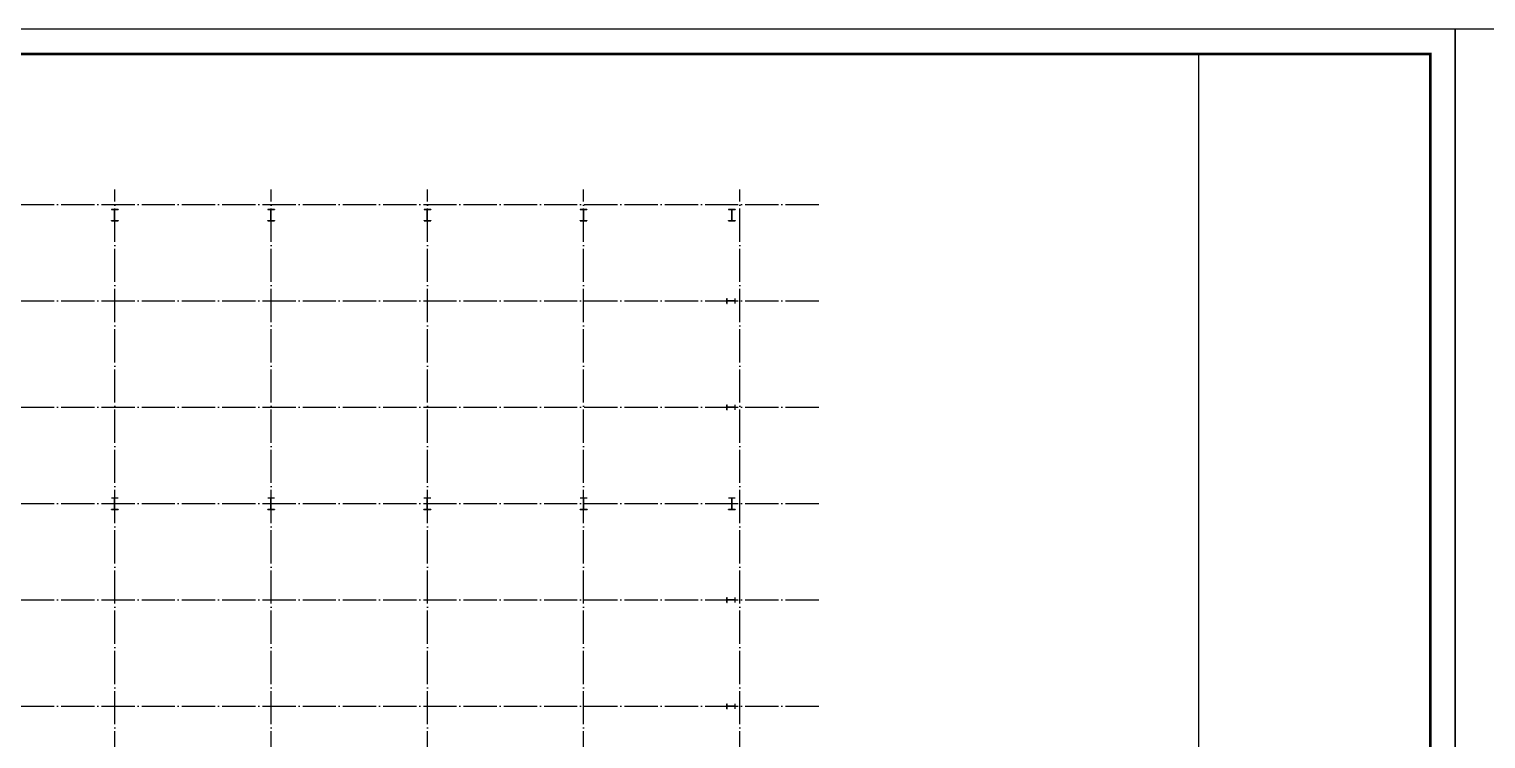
# Model space of a CAD drawing. Extents: x 95752 to 843522, y -411933 to 75567.
# Drawn here: x 359790 to 447410, y 32846 to 75567 of the extents above; entities that cross this region are included whole.
import ezdxf

# ---------------------------------------------------------------- set-up
doc = ezdxf.new("R2010")
doc.units = 0
doc.header["$LTSCALE"] = 1000
doc.header["$MEASUREMENT"] = 0
doc.linetypes.add('DOTE', pattern=[2.42, 2, -0.2, 0.02, -0.2])
for name, color, linetype in [('C-粗线', 51, 'Continuous'), ('DOTE', 1, 'Continuous'), ('PUB_TITLE', 4, 'Continuous')]:
    doc.layers.add(name, color=color, linetype=linetype)

# ---------------------------------------------------------------- blocks, each defined once
blk = doc.blocks.new('钢柱模板')
at = {"layer": 'C-粗线', "color": 6}
for p, q in [((-163632, -203263), (-163632, -203275)), ((-163632, -203263), (-163232, -203263)), ((-163632, -203263), (-163632, -203275)), ((-163632, -203263), (-163232, -203263)), ((-163632, -203275), (-163232, -203275)), ((-163632, -203275), (-163232, -203275)), ((-163441, -203283), (-163449, -203275)), ((-163441, -203283), (-163449, -203275)), ((-163441, -203951), (-163441, -203275)), ((-163441, -203951), (-163441, -203275)), ((-163423, -203283), (-163415, -203275)), ((-163423, -203951), (-163423, -203275)), ((-163423, -203283), (-163415, -203275)), ((-163423, -203951), (-163423, -203275)), ((-163232, -203263), (-163232, -203275)), ((-163232, -203263), (-163232, -203275)), ((-154232, -203263), (-154232, -203275)), ((-154232, -203263), (-153832, -203263)), ((-154232, -203263), (-154232, -203275)), ((-154232, -203263), (-153832, -203263)), ((-154232, -203275), (-153832, -203275)), ((-154232, -203275), (-153832, -203275)), ((-154041, -203283), (-154049, -203275)), ((-154041, -203283), (-154049, -203275)), ((-154041, -203951), (-154041, -203275)), ((-154041, -203951), (-154041, -203275)), ((-154023, -203283), (-154015, -203275)), ((-154023, -203951), (-154023, -203275)), ((-154023, -203283), (-154015, -203275)), ((-154023, -203951), (-154023, -203275)), ((-153832, -203263), (-153832, -203275)), ((-153832, -203263), (-153832, -203275)), ((-144832, -203263), (-144832, -203275)), ((-144832, -203263), (-144432, -203263)), ((-144832, -203263), (-144832, -203275)), ((-144832, -203263), (-144432, -203263)), ((-144832, -203275), (-144432, -203275)), ((-144832, -203275), (-144432, -203275)), ((-144641, -203283), (-144649, -203275)), ((-144641, -203283), (-144649, -203275)), ((-144641, -203951), (-144641, -203275)), ((-144641, -203951), (-144641, -203275)), ((-144623, -203283), (-144615, -203275)), ((-144623, -203951), (-144623, -203275)), ((-144623, -203283), (-144615, -203275)), ((-144623, -203951), (-144623, -203275)), ((-144432, -203263), (-144432, -203275)), ((-144432, -203263), (-144432, -203275)), ((-135432, -203263), (-135432, -203275)), ((-135432, -203263), (-135032, -203263)), ((-135432, -203263), (-135432, -203275)), ((-135432, -203263), (-135032, -203263)), ((-135432, -203275), (-135032, -203275)), ((-135432, -203275), (-135032, -203275)), ((-135241, -203283), (-135249, -203275)), ((-135241, -203283), (-135249, -203275)), ((-135241, -203951), (-135241, -203275)), ((-135241, -203951), (-135241, -203275)), ((-135223, -203283), (-135215, -203275)), ((-135223, -203951), (-135223, -203275)), ((-135223, -203283), (-135215, -203275)), ((-135223, -203951), (-135223, -203275)), ((-135032, -203263), (-135032, -203275)), ((-135032, -203263), (-135032, -203275)), ((-126512, -203263), (-126512, -203275)), ((-126512, -203263), (-126112, -203263)), ((-126512, -203263), (-126512, -203275)), ((-126512, -203263), (-126112, -203263)), ((-126512, -203275), (-126112, -203275)), ((-126512, -203275), (-126112, -203275)), ((-126321, -203283), (-126329, -203275)), ((-126321, -203283), (-126329, -203275)), ((-126321, -203951), (-126321, -203275)), ((-126321, -203951), (-126321, -203275)), ((-126303, -203283), (-126295, -203275)), ((-126303, -203951), (-126303, -203275)), ((-126303, -203283), (-126295, -203275)), ((-126303, -203951), (-126303, -203275)), ((-126112, -203263), (-126112, -203275)), ((-126112, -203263), (-126112, -203275)), ((-163632, -203963), (-163632, -203951)), ((-163632, -203951), (-163232, -203951)), ((-163632, -203963), (-163632, -203951)), ((-163632, -203951), (-163232, -203951)), ((-163632, -203963), (-163232, -203963)), ((-163632, -203963), (-163232, -203963)), ((-163441, -203943), (-163449, -203951)), ((-163441, -203943), (-163449, -203951)), ((-163423, -203943), (-163415, -203951)), ((-163423, -203943), (-163415, -203951)), ((-163232, -203951), (-163232, -203963)), ((-163232, -203951), (-163232, -203963)), ((-154232, -203963), (-154232, -203951)), ((-154232, -203951), (-153832, -203951)), ((-154232, -203963), (-154232, -203951)), ((-154232, -203951), (-153832, -203951)), ((-154232, -203963), (-153832, -203963)), ((-154232, -203963), (-153832, -203963)), ((-154041, -203943), (-154049, -203951)), ((-154041, -203943), (-154049, -203951)), ((-154023, -203943), (-154015, -203951)), ((-154023, -203943), (-154015, -203951)), ((-153832, -203951), (-153832, -203963)), ((-153832, -203951), (-153832, -203963)), ((-144832, -203963), (-144832, -203951)), ((-144832, -203951), (-144432, -203951)), ((-144832, -203963), (-144832, -203951)), ((-144832, -203951), (-144432, -203951)), ((-144832, -203963), (-144432, -203963)), ((-144832, -203963), (-144432, -203963)), ((-144641, -203943), (-144649, -203951)), ((-144641, -203943), (-144649, -203951)), ((-144623, -203943), (-144615, -203951)), ((-144623, -203943), (-144615, -203951)), ((-144432, -203951), (-144432, -203963)), ((-144432, -203951), (-144432, -203963)), ((-135432, -203963), (-135432, -203951)), ((-135432, -203951), (-135032, -203951)), ((-135432, -203963), (-135432, -203951)), ((-135432, -203951), (-135032, -203951)), ((-135432, -203963), (-135032, -203963)), ((-135432, -203963), (-135032, -203963)), ((-135241, -203943), (-135249, -203951)), ((-135241, -203943), (-135249, -203951)), ((-135223, -203943), (-135215, -203951)), ((-135223, -203943), (-135215, -203951)), ((-135032, -203951), (-135032, -203963)), ((-135032, -203951), (-135032, -203963)), ((-126512, -203963), (-126512, -203951)), ((-126512, -203951), (-126112, -203951)), ((-126512, -203963), (-126512, -203951)), ((-126512, -203951), (-126112, -203951)), ((-126512, -203963), (-126112, -203963)), ((-126512, -203963), (-126112, -203963)), ((-126321, -203943), (-126329, -203951)), ((-126321, -203943), (-126329, -203951)), ((-126303, -203943), (-126295, -203951)), ((-126303, -203943), (-126295, -203951)), ((-126112, -203951), (-126112, -203963)), ((-126112, -203951), (-126112, -203963)), ((-126612, -208633), (-126600, -208633)), ((-126612, -208933), (-126612, -208633)), ((-126612, -208633), (-126600, -208633)), ((-126612, -208933), (-126612, -208633)), ((-126612, -208933), (-126600, -208933)), ((-126612, -208933), (-126600, -208933)), ((-126600, -208933), (-126600, -208633)), ((-126600, -208933), (-126600, -208633)), ((-126592, -208774), (-126600, -208766)), ((-126592, -208774), (-126600, -208766)), ((-126124, -208774), (-126600, -208774)), ((-126124, -208774), (-126600, -208774)), ((-126592, -208792), (-126600, -208800)), ((-126124, -208792), (-126600, -208792)), ((-126592, -208792), (-126600, -208800)), ((-126124, -208792), (-126600, -208792)), ((-126132, -208774), (-126124, -208766)), ((-126132, -208774), (-126124, -208766)), ((-126132, -208792), (-126124, -208800)), ((-126132, -208792), (-126124, -208800)), ((-126124, -208633), (-126112, -208633)), ((-126124, -208933), (-126124, -208633)), ((-126124, -208633), (-126112, -208633)), ((-126124, -208933), (-126124, -208633)), ((-126112, -208933), (-126124, -208933)), ((-126112, -208933), (-126124, -208933)), ((-126112, -208933), (-126112, -208633)), ((-126112, -208933), (-126112, -208633)), ((-126612, -215033), (-126600, -215033)), ((-126612, -215333), (-126612, -215033)), ((-126612, -215033), (-126600, -215033)), ((-126612, -215333), (-126612, -215033)), ((-126612, -215333), (-126600, -215333)), ((-126612, -215333), (-126600, -215333)), ((-126600, -215333), (-126600, -215033)), ((-126600, -215333), (-126600, -215033)), ((-126592, -215174), (-126600, -215166)), ((-126592, -215174), (-126600, -215166)), ((-126124, -215174), (-126600, -215174)), ((-126124, -215174), (-126600, -215174)), ((-126592, -215192), (-126600, -215200)), ((-126124, -215192), (-126600, -215192)), ((-126592, -215192), (-126600, -215200)), ((-126124, -215192), (-126600, -215192)), ((-126132, -215174), (-126124, -215166)), ((-126132, -215174), (-126124, -215166)), ((-126132, -215192), (-126124, -215200)), ((-126132, -215192), (-126124, -215200)), ((-126124, -215033), (-126112, -215033)), ((-126124, -215333), (-126124, -215033)), ((-126124, -215033), (-126112, -215033)), ((-126124, -215333), (-126124, -215033)), ((-126112, -215333), (-126124, -215333)), ((-126112, -215333), (-126124, -215333)), ((-126112, -215333), (-126112, -215033)), ((-126112, -215333), (-126112, -215033)), ((-163637, -220633), (-163637, -220645)), ((-163637, -220633), (-163227, -220633)), ((-163637, -220633), (-163637, -220645)), ((-163637, -220633), (-163227, -220633)), ((-163637, -220645), (-163227, -220645)), ((-163637, -220645), (-163227, -220645)), ((-163441, -220653), (-163449, -220645)), ((-163441, -220653), (-163449, -220645)), ((-163441, -221321), (-163441, -220645)), ((-163441, -221321), (-163441, -220645)), ((-163423, -220653), (-163415, -220645)), ((-163423, -221321), (-163423, -220645)), ((-163423, -220653), (-163415, -220645)), ((-163423, -221321), (-163423, -220645)), ((-163227, -220633), (-163227, -220645)), ((-163227, -220633), (-163227, -220645)), ((-154237, -220633), (-154237, -220645)), ((-154237, -220633), (-153827, -220633)), ((-154237, -220633), (-154237, -220645)), ((-154237, -220633), (-153827, -220633)), ((-154237, -220645), (-153827, -220645)), ((-154237, -220645), (-153827, -220645)), ((-154041, -220653), (-154049, -220645)), ((-154041, -220653), (-154049, -220645)), ((-154041, -221321), (-154041, -220645)), ((-154041, -221321), (-154041, -220645)), ((-154023, -220653), (-154015, -220645)), ((-154023, -221321), (-154023, -220645)), ((-154023, -220653), (-154015, -220645)), ((-154023, -221321), (-154023, -220645)), ((-153827, -220633), (-153827, -220645)), ((-153827, -220633), (-153827, -220645)), ((-144837, -220633), (-144837, -220645)), ((-144837, -220633), (-144427, -220633)), ((-144837, -220633), (-144837, -220645)), ((-144837, -220633), (-144427, -220633)), ((-144837, -220645), (-144427, -220645)), ((-144837, -220645), (-144427, -220645)), ((-144641, -220653), (-144649, -220645)), ((-144641, -220653), (-144649, -220645)), ((-144641, -221321), (-144641, -220645)), ((-144641, -221321), (-144641, -220645)), ((-144623, -220653), (-144615, -220645)), ((-144623, -221321), (-144623, -220645)), ((-144623, -220653), (-144615, -220645)), ((-144623, -221321), (-144623, -220645)), ((-144427, -220633), (-144427, -220645)), ((-144427, -220633), (-144427, -220645)), ((-135437, -220633), (-135437, -220645)), ((-135437, -220633), (-135027, -220633)), ((-135437, -220633), (-135437, -220645)), ((-135437, -220633), (-135027, -220633)), ((-135437, -220645), (-135027, -220645)), ((-135437, -220645), (-135027, -220645)), ((-135241, -220653), (-135249, -220645)), ((-135241, -220653), (-135249, -220645)), ((-135241, -221321), (-135241, -220645)), ((-135241, -221321), (-135241, -220645)), ((-135223, -220653), (-135215, -220645)), ((-135223, -221321), (-135223, -220645)), ((-135223, -220653), (-135215, -220645)), ((-135223, -221321), (-135223, -220645)), ((-135027, -220633), (-135027, -220645)), ((-135027, -220633), (-135027, -220645)), ((-126512, -220633), (-126512, -220645)), ((-126512, -220633), (-126112, -220633)), ((-126512, -220633), (-126512, -220645)), ((-126512, -220633), (-126112, -220633)), ((-126512, -220645), (-126112, -220645)), ((-126512, -220645), (-126112, -220645)), ((-126321, -220653), (-126329, -220645)), ((-126321, -220653), (-126329, -220645)), ((-126321, -221321), (-126321, -220645)), ((-126321, -221321), (-126321, -220645)), ((-126303, -220653), (-126295, -220645)), ((-126303, -221321), (-126303, -220645)), ((-126303, -220653), (-126295, -220645)), ((-126303, -221321), (-126303, -220645)), ((-126112, -220633), (-126112, -220645)), ((-126112, -220633), (-126112, -220645)), ((-163637, -221333), (-163637, -221321)), ((-163637, -221321), (-163227, -221321)), ((-163637, -221333), (-163637, -221321)), ((-163637, -221321), (-163227, -221321)), ((-163637, -221333), (-163227, -221333)), ((-163637, -221333), (-163227, -221333)), ((-163441, -221313), (-163449, -221321)), ((-163441, -221313), (-163449, -221321)), ((-163423, -221313), (-163415, -221321)), ((-163423, -221313), (-163415, -221321)), ((-163227, -221321), (-163227, -221333)), ((-163227, -221321), (-163227, -221333)), ((-154237, -221333), (-154237, -221321)), ((-154237, -221321), (-153827, -221321)), ((-154237, -221333), (-154237, -221321)), ((-154237, -221321), (-153827, -221321)), ((-154237, -221333), (-153827, -221333)), ((-154237, -221333), (-153827, -221333)), ((-154041, -221313), (-154049, -221321)), ((-154041, -221313), (-154049, -221321)), ((-154023, -221313), (-154015, -221321)), ((-154023, -221313), (-154015, -221321)), ((-153827, -221321), (-153827, -221333)), ((-153827, -221321), (-153827, -221333)), ((-144837, -221333), (-144837, -221321)), ((-144837, -221321), (-144427, -221321)), ((-144837, -221333), (-144837, -221321)), ((-144837, -221321), (-144427, -221321)), ((-144837, -221333), (-144427, -221333)), ((-144837, -221333), (-144427, -221333)), ((-144641, -221313), (-144649, -221321)), ((-144641, -221313), (-144649, -221321)), ((-144623, -221313), (-144615, -221321)), ((-144623, -221313), (-144615, -221321)), ((-144427, -221321), (-144427, -221333)), ((-144427, -221321), (-144427, -221333)), ((-135437, -221333), (-135437, -221321)), ((-135437, -221321), (-135027, -221321)), ((-135437, -221333), (-135437, -221321)), ((-135437, -221321), (-135027, -221321)), ((-135437, -221333), (-135027, -221333)), ((-135437, -221333), (-135027, -221333)), ((-135241, -221313), (-135249, -221321)), ((-135241, -221313), (-135249, -221321)), ((-135223, -221313), (-135215, -221321)), ((-135223, -221313), (-135215, -221321)), ((-135027, -221321), (-135027, -221333)), ((-135027, -221321), (-135027, -221333)), ((-126512, -221333), (-126512, -221321)), ((-126512, -221321), (-126112, -221321)), ((-126512, -221333), (-126512, -221321)), ((-126512, -221321), (-126112, -221321)), ((-126512, -221333), (-126112, -221333)), ((-126512, -221333), (-126112, -221333)), ((-126321, -221313), (-126329, -221321)), ((-126321, -221313), (-126329, -221321)), ((-126303, -221313), (-126295, -221321)), ((-126303, -221313), (-126295, -221321)), ((-126112, -221321), (-126112, -221333)), ((-126112, -221321), (-126112, -221333)), ((-126612, -226633), (-126600, -226633)), ((-126612, -226933), (-126612, -226633)), ((-126612, -226633), (-126600, -226633)), ((-126612, -226933), (-126612, -226633)), ((-126612, -226933), (-126600, -226933)), ((-126612, -226933), (-126600, -226933)), ((-126600, -226933), (-126600, -226633)), ((-126600, -226933), (-126600, -226633)), ((-126592, -226774), (-126600, -226766)), ((-126592, -226774), (-126600, -226766)), ((-126124, -226774), (-126600, -226774)), ((-126124, -226774), (-126600, -226774)), ((-126592, -226792), (-126600, -226800)), ((-126124, -226792), (-126600, -226792)), ((-126592, -226792), (-126600, -226800)), ((-126124, -226792), (-126600, -226792)), ((-126132, -226774), (-126124, -226766)), ((-126132, -226774), (-126124, -226766)), ((-126132, -226792), (-126124, -226800)), ((-126132, -226792), (-126124, -226800)), ((-126124, -226633), (-126112, -226633)), ((-126124, -226933), (-126124, -226633)), ((-126124, -226633), (-126112, -226633)), ((-126124, -226933), (-126124, -226633)), ((-126112, -226933), (-126124, -226933)), ((-126112, -226933), (-126124, -226933)), ((-126112, -226933), (-126112, -226633)), ((-126112, -226933), (-126112, -226633)), ((-126612, -233033), (-126600, -233033)), ((-126612, -233333), (-126612, -233033)), ((-126612, -233033), (-126600, -233033)), ((-126612, -233333), (-126612, -233033)), ((-126600, -233333), (-126600, -233033)), ((-126600, -233333), (-126600, -233033)), ((-126124, -233033), (-126112, -233033)), ((-126124, -233333), (-126124, -233033)), ((-126124, -233033), (-126112, -233033)), ((-126124, -233333), (-126124, -233033)), ((-126112, -233333), (-126112, -233033)), ((-126112, -233333), (-126112, -233033)), ((-126612, -233333), (-126600, -233333)), ((-126612, -233333), (-126600, -233333)), ((-126592, -233174), (-126600, -233166)), ((-126592, -233174), (-126600, -233166)), ((-126124, -233174), (-126600, -233174)), ((-126124, -233174), (-126600, -233174)), ((-126592, -233192), (-126600, -233200)), ((-126124, -233192), (-126600, -233192)), ((-126592, -233192), (-126600, -233200)), ((-126124, -233192), (-126600, -233192)), ((-126132, -233174), (-126124, -233166)), ((-126132, -233174), (-126124, -233166)), ((-126132, -233192), (-126124, -233200)), ((-126132, -233192), (-126124, -233200)), ((-126112, -233333), (-126124, -233333)), ((-126112, -233333), (-126124, -233333))]:
    blk.add_line(p, q, dxfattribs=at)
blk = doc.blocks.new('zw-02')
at = {"layer": 'DOTE', "linetype": 'DOTE'}
for p, q in [((364943, 4846), (364943, 63646)), ((374343, 4846), (374343, 63646)), ((383743, 4846), (383743, 63646)), ((393143, 4846), (393143, 63646)), ((402543, 4846), (402543, 63646)), ((303643, 62746), (407443, 62746)), ((303643, 56946), (407443, 56946)), ((303643, 50546), (407443, 50546)), ((303643, 44746), (407443, 44746)), ((303643, 38946), (407443, 38946)), ((303643, 32546), (407443, 32546))]:
    blk.add_line(p, q, dxfattribs=at)

msp = doc.modelspace()

# ---------------------------------------------------------------- linework, layer by layer
at = {"color": 2}
msp.add_lwpolyline([(430122.7, -12033), (444072.7, -12033), (444072.7, 74067), (430122.7, 74067)], close=True, dxfattribs=at)
at = {"layer": 'PUB_TITLE'}
for points in [[(287922.7, -13533), (445572.7, -13533), (445572.7, 75567), (287922.7, 75567)], [(445572.7, -13533), (603222.7, -13533), (603222.7, 75567), (445572.7, 75567)]]:
    msp.add_lwpolyline(points, close=True, dxfattribs=at)
at = {"layer": 'PUB_TITLE', "const_width": 150}
msp.add_lwpolyline([(291672.7, -12033), (444072.7, -12033), (444072.7, 74067), (291672.7, 74067)], close=True, dxfattribs=at)

# ---------------------------------------------------------------- block references
for name, p in [('zw-02', (0, 2261.5)), ('钢柱模板', (528374.3, 267990.9))]:
    msp.add_blockref(name, p)

doc.saveas('drawing.dxf')
